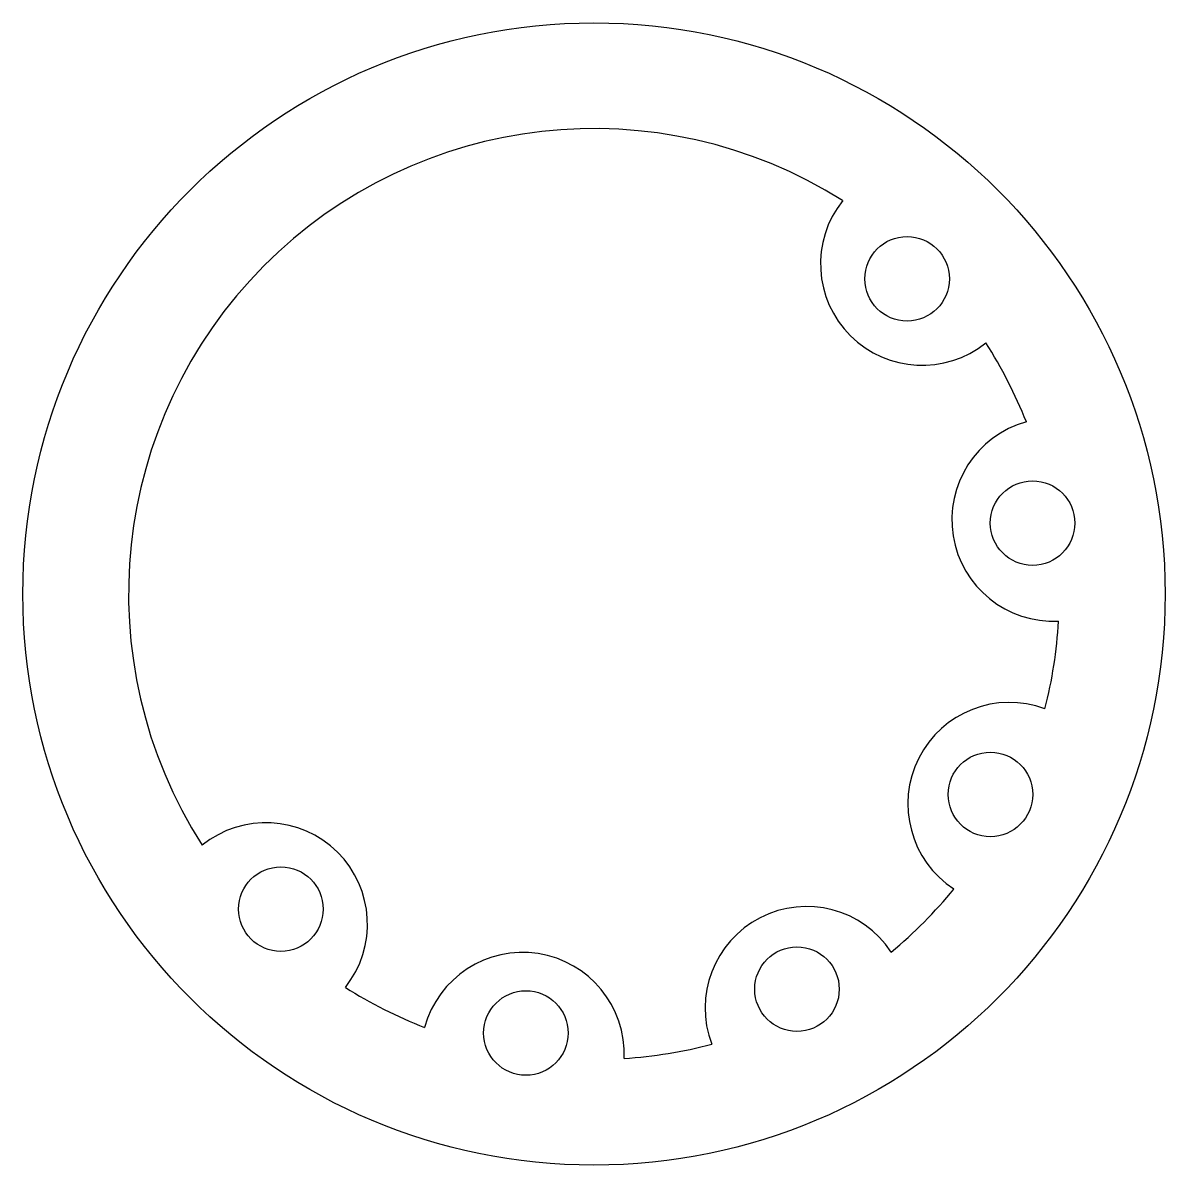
# Model space of a CAD drawing. Header units: centimetres. Extents: x 129 to 244, y 24 to 139.
import ezdxf

# ---------------------------------------------------------------- set-up
doc = ezdxf.new("R2010")
doc.units = ezdxf.units.CM
for name, color, linetype in [('Cercuri mari', 230, 'Continuous'), ('Cercuri mici', 2, 'Continuous'), ('Contur', 5, 'Continuous')]:
    doc.layers.add(name, color=color, linetype=linetype)

msp = doc.modelspace()

# ---------------------------------------------------------------- linework, layer by layer
at = {"layer": 'Cercuri mari'}
for centre, start, end in [((219.59, 114.48), 141.4467, 308.9209), ((232.83, 88.69), 105.4467, 272.9209), ((228.39, 60.04), 69.4467, 236.9209), ((153.46, 47.92), 321.4467, 128.9209), ((207.95, 39.47), 33.4467, 200.9209), ((179.33, 34.85), 357.4467, 164.9209)]:
    msp.add_arc(centre, 10.23, start, end, dxfattribs=at)
at = {"layer": 'Cercuri mici'}
for centre in [(218.08, 112.97), (230.73, 88.35), (226.48, 61), (154.96, 49.44), (206.98, 41.37), (179.66, 36.95)]:
    msp.add_circle(centre, 4.26, dxfattribs=at)
at = {"layer": 'Contur'}
msp.add_circle((186.52, 81.2), 57.57, dxfattribs=at)
for start, end in [(57.7097, 212.658), (21.7097, 32.658), (345.7097, 356.658), (309.7097, 320.658), (237.7097, 248.658), (273.7097, 284.658)]:
    msp.add_arc((186.52, 81.2), 46.91, start, end, dxfattribs=at)

doc.saveas('drawing.dxf')
